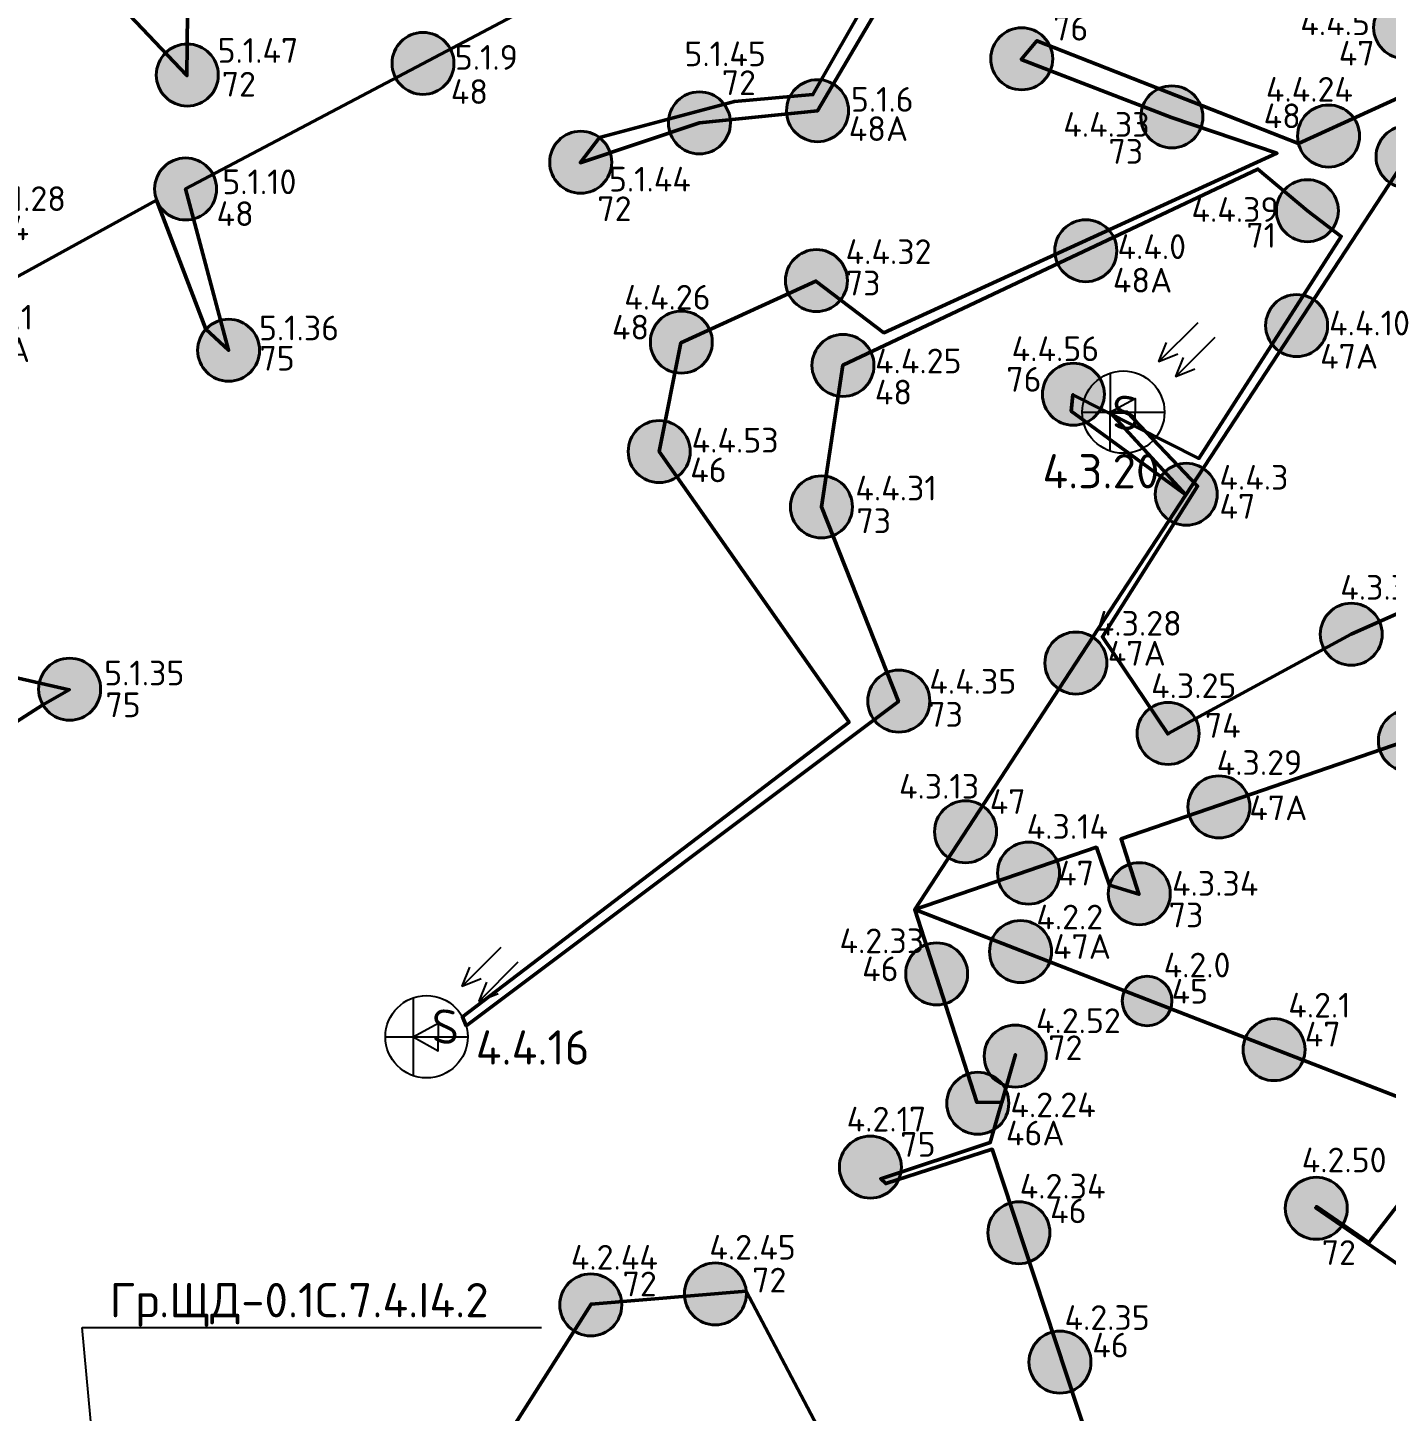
# Model space of a CAD drawing. Header units: millimetres. Extents: x -813692 to 807431, y 0 to 1813163.
# Drawn here: x 51945 to 61852, y 816553 to 826641 of the extents above; entities that cross this region are included whole.
import ezdxf
from ezdxf import colors
from ezdxf.entities.mleader import LeaderData, LeaderLine
from ezdxf.math import Vec2, Vec3

# ---------------------------------------------------------------- set-up
doc = ezdxf.new("R2010")
doc.units = ezdxf.units.MM
for name, color, linetype, lineweight in [('0_Авт.', 10, 'Continuous', 5), ('_Гр.ЩД-0.1С.7.4.I4.2', 6, 'Continuous', 50), ('_Гр.ЩД-0.1С.7.4.I4.3', 6, 'Continuous', 50), ('_Гр.ЩД-0.1С.7.4.I4.4', 6, 'Continuous', 50), ('_Гр.ЩД-0.1С.7.4.I5.1', 6, 'Continuous', 50), ('A-ANNO-DIMS', 7, 'Continuous', 9), ('АР_монолит', 252, 'Continuous', 50)]:
    doc.layers.add(name, color=color, linetype=linetype, lineweight=lineweight)
for name, color, linetype, lineweight, true_color in [('DLX_LUM 1', 7, 'Continuous', 40, 0x130bf4), ('DLX_LUM 10', 7, 'Continuous', 40, 0x130bf4), ('DLX_LUM 14', 7, 'Continuous', 40, 0x130bf4), ('DLX_LUM 17', 7, 'Continuous', 40, 0x130bf4), ('DLX_LUM 18', 7, 'Continuous', 40, 0x130bf4), ('DLX_LUM 2', 7, 'Continuous', 40, 0x1b0ff0), ('DLX_LUM 25', 7, 'Continuous', 40, 0x130bf4), ('DLX_LUM 3', 7, 'Continuous', 40, 0x130bf4), ('DLX_LUM 5', 7, 'Continuous', 40, 0xfb3904), ('DLX_LUM 6', 7, 'Continuous', 40, 0x130bf4), ('DLX_LUM 7', 7, 'Continuous', 40, 0xf4170b), ('DLX_LUM 8', 7, 'Continuous', 40, 0xfa2205), ('DLX_LUM 9', 7, 'Continuous', 40, 0x130bf4)]:
    doc.layers.add(name, color=color, linetype=linetype, lineweight=lineweight, true_color=true_color)
doc.layers.add('Вставка', color=252, linetype='Continuous')
doc.styles.add('GOST 2.304', font='GOST Common.ttf')
doc.styles.add('ISOCPEUR', font='isocpeur.ttf')
doc.styles.add('TableTextStyle', font='isocpeur.ttf')
doc.linetypes.add('Truba', pattern='A,3e-05,[4,MSH_7,S=1,R=0,X=0,Y=0],-3.022072', length=3.022102)
doc.linetypes.add('Проводка в лотке', pattern='A,7.5,[130,ltypeshp.shx,S=0.5,R=0,X=0,Y=0],1,[130,ltypeshp.shx,S=1,R=90,X=0,Y=-0.5],1,[130,ltypeshp.shx,S=0.5,R=0,X=0,Y=0],7.5', length=17)
doc.dimstyles.new('М-200', dxfattribs={"dimtxt": 400, "dimasz": 160, "dimexe": 200, "dimexo": 400, "dimgap": 50, "dimtad": 1, "dimdec": 0, "dimzin": 0, "dimdsep": 46, "dimtxsty": 'GOST 2.304', "dimblk": 'ARCHTICK', "dimcen": 180, "dimdle": 200, "dimadec": 0, "dimazin": 0, "dimtfac": 1, "dimtdec": 0, "dimtmove": 1, "dimatfit": 0, "dimfxl": 1, "dimtolj": 1, "dimtzin": 0, "dimarcsym": 0})

# ---------------------------------------------------------------- blocks, each defined once
blk = doc.blocks.new('_ArchTick')
at = {"color": 0, "linetype": 'ByBlock', "const_width": 0.15}
blk.add_lwpolyline([(-0.5, -0.5), (0.5, 0.5)], dxfattribs=at)
blk = doc.blocks.new('*D38')
at = {"layer": 'A-ANNO-DIMS', "color": 0, "lineweight": -2, "transparency": 16777216}
blk.add_arc((-165704, -113309), 107894, 270, 326, dxfattribs=at)
at = {"layer": 'Defpoints', "color": 0, "lineweight": 30, "transparency": 16777216}
for p in [(-165704, -113309), (-165704, -113309), (-75741, -173990), (-131171, -215528), (-165704, -221903)]:
    blk.add_point(p, dxfattribs=at)
at = {"layer": 'A-ANNO-DIMS', "color": 0, "lineweight": -2, "transparency": 16777216, "xscale": 160, "yscale": 160, "zscale": 160}
for p, rotation in [((-76255, -173643), 55.99999895826774), ((-165704, -221203), 179.9999981265246)]:
    blk.add_blockref('_ArchTick', p, dxfattribs=dict(at, rotation=rotation))
at = {"layer": 'A-ANNO-DIMS', "color": 0, "transparency": 16777216, "insert": (-114300, -207822), "char_height": 400, "attachment_point": 5, "rotation": 28.5412, "style": 'GOST 2.304'}
blk.add_mtext('\\A1;56,0%%D', dxfattribs=at)
blk = doc.blocks.new('A$C85fa3c5e')
at = {"layer": '0_Авт.', "color": 6, "lineweight": 25, "ltscale": 100}
for points in [[(5.42, 6.5), (2.59, 3.68), (3.15, 5.07)], [(5.42, 6.5), (2.59, 3.68), (3.98, 4.24)], [(6.66, 5.43), (3.83, 2.6), (4.39, 3.99)], [(6.66, 5.43), (3.83, 2.6), (5.22, 3.16)], [(-0.97, 2.84), (-0.98, -2.84)], [(-3, 0), (3, 0)], [(-0.98, 0), (0.85, 1), (0.85, -0.01)], [(-0.98, 0), (0.84, -1.02), (0.85, -0.01)]]:
    blk.add_lwpolyline(points, dxfattribs=at)
blk.add_circle((0, 0), 3, dxfattribs=at)
blk = doc.blocks.new('DIC21')
at = {"lineweight": 0, "ltscale": 100, "style": 'TableTextStyle'}
for tag, p, height in [('47А', (1840, 4847, -497), 180), ('46', (404, 4673, -497), 180), ('45', (2768, 4497, -497), 180), ('47', (3677, 4204, -497), 180), ('72', (1837, 4091, -497), 180), ('47А', (5044, 3678, -497), 180), ('46А', (1651, 3477, -497), 180), ('75', (457, 3373, -497), 180), ('72', (3775, 3076, -497), 180), ('48', (6711, 3031, -497), 180), ('46', (1719, 2885, -497), 180), ('72', (-1555, 2366, -497), 180), ('72', (-545, 2439, -497), 180), ('72', (4854, 2131, -497), 180), ('46', (2045, 1927, -497), 180), ('72', (6127, 1426, -497), 180), ('46А', (2336, 1020, -497), 180), ('72', (5433, 937, -497), 180), ('73', (3499, 905, -497), 180), ('46', (-4055, 803, -497), 180), ('75', (-1464, 741, -497), 180), ('73', (1383, 598, -497), 180), ('46', (-5075, 377, -497), 180), ('46А', (-3052, 283, -497), 180), ('46', (2820, 26, -497), 180), ('71', (-4412, -117, -497), 180), ('46', (-2284, -209, -497), 180), ('74', (4290, -201, -497), 180), ('73', (290, -331, -497), 180), ('72', (-5962, -435, -497), 180), ('46', (-3895, -543, -497), 180), ('46', (-1212, -777, -497), 180), ('S', (1588, -807), 250), ('46', (2858, -882, -497), 180), ('46А', (-344, -1287, -497), 180), ('46', (-3909, -1385, -497), 180), ('72', (-5362, -1580, -497), 180), ('74', (1950, -1518, -497), 180), ('46', (6, -1693, -497), 180), ('75', (-1665, -1719, -497), 180), ('46А', (3188, -1834, -497), 180), ('75', (4441, -2066, -497), 180), ('46', (-3724, -2360, -497), 180), ('46', (1348, -2342, -497), 180), ('74', (-2459, -2455, -497), 180), ('73', (-4646, -2789, -497), 180), ('46А', (2221, -2722, -497), 180), ('46А', (-3564, -3200, -497), 180), ('72', (48, -3422, -497), 180), ('72', (1144, -3488, -497), 180), ('S', (-4908, -3922), 250), ('74', (-2086, -3927, -497), 180), ('72', (729, -4694, -497), 180), ('74', (-1259, -5761, -497), 180)]:
    blk.add_attdef(tag, p, '', height=height, dxfattribs=at)
at = {"layer": '_Гр.ЩД-0.1С.7.4.I4.2', "color": 18, "true_color": 0x000000, "style": 'TableTextStyle'}
for s, p in [('47А', (1961, 4632, -497)), ('46', (569, 4469, -497)), ('45', (2826, 4306, -497)), ('47', (3797, 3993, -497)), ('72', (1927, 3894, -497)), ('46А', (1618, 3272, -497)), ('75', (848, 3189, -497)), ('46', (1940, 2705, -497)), ('72', (3921, 2401, -497)), ('72', (-1177, 2172, -497)), ('72', (-232, 2200, -497)), ('46', (2248, 1726, -497))]:
    blk.add_text(s, height=180, dxfattribs=at).set_placement(p)
blk = doc.blocks.new('DIC23')
at = {"layer": '_Гр.ЩД-0.1С.7.4.I4.4', "color": 18, "true_color": 0x000000, "style": 'TableTextStyle'}
for s, p in [('76', (-3758, -2143, -497)), ('47', (-1675, -2325, -497)), ('48', (-2223, -2782, -497)), ('73', (-3354, -3041, -497)), ('71', (-2348, -3653, -497)), ('73', (-5269, -4001, -497)), ('48А', (-3322, -3980, -497)), ('48', (-6975, -4323, -497)), ('47А', (-1811, -4535, -497)), ('76', (-4099, -4703, -497)), ('48', (-5058, -4796, -497)), ('46', (-6404, -5363, -497)), ('47', (-2545, -5629, -497)), ('73', (-5192, -5734, -497)), ('73', (-4668, -7146, -497))]:
    blk.add_text(s, height=180, dxfattribs=at).set_placement(p)
at = {"layer": '_Гр.ЩД-0.1С.7.4.I4.4', "lineweight": 0, "ltscale": 100, "style": 'TableTextStyle'}
for tag, p, height in [('45', (3130, 6595, -497), 180), ('45', (3311, 6150, -497), 180), ('46', (2067, 5917, -497), 180), ('46', (3031, 5360, -497), 180), ('46', (2029, 4977, -497), 180), ('75', (3791, 4815, -497), 180), ('46', (567, 4645, -497), 180), ('46', (2513, 4618, -497), 180), ('73', (1558, 4325, -497), 180), ('74', (5593, 4268, -497), 180), ('46', (533, 3767, -497), 180), ('46', (2193, 3557, -497), 180), ('74', (5060, 3326, -497), 180), ('46', (-235, 3163, -497), 180), ('46А', (1765, 2620, -497), 180), ('47А', (-1123, 2351, -497), 180), ('74', (-88, 2264, -497), 180), ('73', (-2438, 2056, -497), 180), ('76', (3114, 2101, -497), 180), ('74', (-1028, 1699, -497), 180), ('46', (1340, 1697, -497), 180), ('47', (-2282, 1384, -497), 180), ('45', (-3160, 866, -497), 180), ('47А', (-46, 860, -497), 180), ('47', (3089, 691, -497), 180), ('73', (-2053, 580, -497), 180), ('S', (889, 447), 250), ('73', (443, 80, -497), 180), ('72', (-570, -264, -497), 180), ('47', (149, -581, -497), 180), ('48', (-2448, -617, -497), 180), ('74', (2374, -628, -497), 180), ('74', (3580, -654, -497), 180), ('47', (1384, -749, -497), 180), ('72', (-1212, -923, -497), 180), ('47А', (852, -1301, -497), 180), ('73', (-2986, -1432, -497), 180), ('46', (-453, -1612, -497), 180), ('76', (-3955, -1921, -497), 180), ('46', (-85, -2014, -497), 180), ('47', (-1956, -2104, -497), 180), ('48', (-2206, -2589, -497), 180), ('47', (-1143, -2755, -497), 180), ('73', (-3684, -2845, -497), 180), ('47', (132, -2946, -497), 180), ('71', (-2749, -3465, -497), 180), ('73', (-527, -3703, -497), 180), ('73', (-5271, -3772, -497), 180), ('48А', (-3288, -3736, -497), 180), ('48', (-6886, -4105, -497), 180), ('47А', (-1746, -4292, -497), 180), ('76', (-4060, -4480, -497), 180), ('48', (-5056, -4569, -497), 180), ('46', (-6394, -5147, -497), 180), ('47', (-2545, -5417, -497), 180), ('73', (-5200, -5496, -497), 180), ('73', (-4661, -6905, -497), 180), ('S', (-7968, -9609), 250)]:
    blk.add_attdef(tag, p, '', height=height, dxfattribs=at)
blk = doc.blocks.new('DIC22')
at = {"lineweight": 0, "ltscale": 100, "style": 'TableTextStyle'}
for tag, p, height in [('S', (-245, 2498), 250), ('47', (963, 2453, -497), 180), ('45', (2134, 2511, -497), 180), ('45', (2029, 1960, -497), 180), ('72', (2879, 1720, -497), 180), ('45', (1091, 1610, -497), 180), ('47', (-131, 1506, -497), 180), ('72', (2082, 1236, -497), 180), ('72', (606, 961, -497), 180), ('45', (1606, 736, -497), 180), ('47А', (-661, 587, -497), 180), ('75', (3488, 571, -497), 180), ('73', (-35, 251, -497), 180), ('45', (1395, 237, -497), 180), ('72', (4599, 214, -497), 180), ('45', (1195, -273, -497), 180), ('47А', (902, -842, -497), 180), ('47', (355, -2203, -497), 180), ('76', (8, -2996, -497), 180), ('74', (1271, -3199, -497), 180), ('75', (-3044, -3672, -497), 180), ('47', (-241, -3804, -497), 180), ('72', (-2734, -4486, -497), 180), ('73', (1059, -4550, -497), 180), ('47А', (-795, -5021, -497), 180), ('47', (-3551, -5345, -497), 180), ('72', (-5653, -5755, -497), 180), ('72', (-4315, -5926, -497), 180), ('74', (-413, -6045, -497), 180), ('47', (-1372, -6382, -497), 180), ('S', (-8586, -6628), 250), ('72', (-4895, -7020, -497), 180), ('45', (-2536, -6946, -497), 180), ('45', (-1758, -6974, -497), 180), ('45', (-1384, -7312, -497), 180), ('73', (-6414, -7440, -497), 180), ('47А', (-2897, -7644, -497), 180), ('47А', (-8197, -7701, -497), 180), ('45', (-1005, -7682, -497), 180), ('47', (-4354, -7772, -497), 180), ('74', (-7793, -8157, -497), 180), ('47', (-5890, -8213, -497), 180), ('72', (-2351, -8431, -497), 180), ('47А', (-7315, -8717, -497), 180), ('47', (-9632, -8890, -497), 180), ('47', (-8700, -9183, -497), 180), ('73', (-3035, -9423), 180), ('73', (-7641, -9598, -497), 180), ('74', (-5079, -9867, -497), 180), ('73', (-2643, -10644), 180)]:
    blk.add_attdef(tag, p, '', height=height, dxfattribs=at)
at = {"layer": '_Гр.ЩД-0.1С.7.4.I4.3', "color": 18, "true_color": 0x000000, "style": 'TableTextStyle'}
for s, p in [('47А', (-8109, -7920, -497)), ('74', (-7401, -8446, -497)), ('47', (-8970, -9001, -497)), ('47А', (-7077, -9047, -497)), ('47', (-8471, -9523, -497)), ('73', (-7665, -9828, -497))]:
    blk.add_text(s, height=180, dxfattribs=at).set_placement(p)
blk = doc.blocks.new('DIC24')
at = {"layer": '_Гр.ЩД-0.1С.7.4.I5.1', "color": 18, "true_color": 0x000000, "style": 'TableTextStyle'}
for s, p in [('72', (-1730, -5001, -497)), ('72', (1916, -4990, -497)), ('48', (-60, -5055, -497)), ('48А', (2842, -5325, -497)), ('72', (1009, -5909, -497)), ('48', (-1768, -5945, -497)), ('74', (-3396, -6049, -497)), ('48А', (-3562, -6937, -497)), ('75', (-1455, -6999, -497)), ('75', (-2578, -9526, -497))]:
    blk.add_text(s, height=180, dxfattribs=at).set_placement(p)
at = {"layer": '_Гр.ЩД-0.1С.7.4.I5.1', "lineweight": 0, "ltscale": 100, "style": 'TableTextStyle'}
for tag, p, height in [('73', (-1024, 1817, -497), 180), ('73', (-1406, 469, -497), 180), ('48', (35, 329, -497), 180), ('46', (928, 321, -497), 180), ('76', (-2566, -248, -497), 180), ('48А', (-1671, -547, -497), 180), ('48', (-38, -933, -497), 180), ('74', (2326, -1025, -497), 180), ('73', (-4345, -1344, -497), 180), ('71', (-811, -1293, -497), 180), ('48', (-3328, -1403, -497), 180), ('74', (-1985, -1531, -497), 180), ('48А', (-1504, -2150, -497), 180), ('48', (-5140, -2317, -497), 180), ('75', (897, -2353, -497), 180), ('74', (2302, -2365, -497), 180), ('48', (3261, -2708, -497), 180), ('75', (-4079, -2830, -497), 180), ('74', (-125, -2855, -497), 180), ('S', (-3247, -3089), 250), ('48А', (-6880, -3185, -497), 180), ('48', (3846, -3485, -497), 180), ('75', (-4288, -3625, -497), 180), ('48А', (769, -3624, -497), 180), ('72', (-1729, -3854, -497), 180), ('72', (2451, -3940, -497), 180), ('48', (-8700, -4063, -497), 180), ('48', (-3275, -4223, -497), 180), ('72', (-1760, -4755, -497), 180), ('48', (-31, -4806, -497), 180), ('72', (1644, -4780, -497), 180), ('75', (-6683, -4903, -497), 180), ('48', (-4834, -4939, -497), 180), ('48А', (2857, -5112, -497), 180), ('48', (-1726, -5713, -497), 180), ('72', (1093, -5693, -497), 180), ('74', (-3452, -5836, -497), 180), ('75', (-7059, -6028, -497), 180), ('S', (-6127, -6009), 250), ('48А', (-5791, -6342, -497), 180), ('72', (-4910, -6718, -497), 180), ('48А', (-3522, -6700, -497), 180), ('75', (-1459, -6778, -497), 180), ('S', (-8317, -7506), 250), ('48', (-5144, -7520, -497), 180), ('48', (-6828, -7913, -497), 180), ('47', (-6707, -8371, -497), 180), ('76', (-4348, -8752, -497), 180), ('75', (-2587, -9294, -497), 180), ('76', (-6221, -11622), 180)]:
    blk.add_attdef(tag, p, '', height=height, dxfattribs=at)
blk = doc.blocks.new('_Dot')
at = {"color": 0, "linetype": 'ByBlock', "lineweight": -2}
blk.add_line((-0.5, 0), (-1, 0), dxfattribs=at)
at = {"color": 0, "linetype": 'ByBlock', "const_width": 0.5}
blk.add_lwpolyline([(-0.25, 0, 1), (0.25, 0, 1)], format="xyb", close=True, dxfattribs=at)
blk = doc.blocks.new('A$Cab2378fa')
at = {"lineweight": 25, "true_color": 0xfff5f5}
h = blk.add_hatch(color=7, dxfattribs=at)
h.dxf.hatch_style = 1
h.paths.add_polyline_path([(0, 0), (-142, -170, 0.174923), (3, -222, 0.197808), (162, -157)])
h.paths.add_polyline_path([(-163, 158), (0, 0), (148, 178, 0.175398), (3, 230, 0.209014)])
at = {"lineweight": 25}
h = blk.add_hatch(color=256, dxfattribs=at)
h.paths.add_polyline_path([(162, -157, 0.442338), (148, 178), (0, 0)])
h.paths.add_polyline_path([(-142, -170), (0, 0), (-163, 158, 0.430096)])
blk.add_circle((3, 4), 226)
blk = doc.blocks.new('Оси200')
at = {"layer": 'A-ANNO-DIMS'}
dim = blk.add_angular_dim_2l(base=(-131171, -215527.9), line1=((-165703.8, -113309.3), (-75741.3, -173989.8)), line2=((-165703.8, -113309.3), (-165703.8, -221903.3)), text='56,0%%D', dimstyle='М-200', override={"dimadec": 2, "dimtmove": 2}, dxfattribs=at)
dim.commit()
dim.dimension.update_dxf_attribs({"geometry": '*D38', "text_midpoint": (-114299.5, -207822), "dimtype": 130})
blk = doc.blocks.new('A$C6724712c')
at = {"layer": 'A-ANNO-DIMS', "color": 18, "lineweight": 0, "true_color": 0x000000}
blk.add_blockref('Оси200', (433047.4, 279674.7), dxfattribs=at)

msp = doc.modelspace()

# ---------------------------------------------------------------- block references
at = {"layer": 'Вставка', "linetype": 'Truba', "lineweight": 30, "ltscale": 100}
msp.add_blockref('A$C6724712c', (-266052.4, 717506.5), dxfattribs=at)

# ---------------------------------------------------------------- next in the draw order: linework, layer by layer
at = {"layer": '_Гр.ЩД-0.1С.7.4.I4.2', "ltscale": 100}
for points in [[(62469.1, 817258.7), (61337.3, 818037.7), (61342.4, 818046), (61724, 817784.4), (62405.7, 818663.4), (58413.4, 820211.2), (58864.8, 818806.4), (59047.1, 818804.5), (59147.3, 819154.6), (58963.5, 818512.5), (58165.9, 818249.3), (58202.4, 818213.8), (58978.5, 818464.1), (59907.2, 815650.1), (59479.4, 815581.4), (59499.8, 815555.2), (59887.7, 815616.4), (60749, 815710), (60806.3, 815906.3), (60738.8, 815676.1), (59902.1, 815553.5), (60370.8, 814078.2), (62173.4, 814803.5)], [(58173.4, 815552.5), (57183.4, 817428.9), (56053.1, 817334.7), (55369.3, 816256.4)]]:
    msp.add_lwpolyline(points, dxfattribs=at)
at = {"layer": '_Гр.ЩД-0.1С.7.4.I4.3', "ltscale": 100}
msp.add_lwpolyline([(62459.1, 821598.6), (59917.4, 820727), (60047.8, 820323.2), (59832.8, 820388.1), (59737.7, 820665.3), (58413.4, 820211.2), (59585.4, 822004.8), (60390.2, 823235), (59836.8, 823838), (59961, 823838), (60475.1, 823297.5), (59781.2, 822200.9), (60257.9, 821491.6), (60260.9, 821495.5), (61596.4, 822218.5), (62841.8, 822772.9)], dxfattribs=at)
at = {"layer": '_Гр.ЩД-0.1С.7.4.I4.4', "ltscale": 100}
msp.add_lwpolyline([(62002.7, 825699.2), (60390.2, 823234.4), (59554.5, 823844.5), (59566.9, 823964.3), (60485.5, 823500.3), (61522.7, 825119.2), (61276, 825306.7), (60915.7, 825610.3), (57888.9, 824180.5), (57732.7, 823146.9), (58294.2, 821727.3), (55142.3, 819364.7), (55115.2, 819430.4), (57933.9, 821577.5), (56549.7, 823550.4), (56708.2, 824344.3), (57693.2, 824793), (58187.9, 824417), (61054.6, 825725.4), (60285.3, 825986.6), (59190.3, 826409.9), (59304.5, 826546.1), (61211.1, 825796.8), (62275.3, 826282.5)], dxfattribs=at)
at = {"layer": '_Гр.ЩД-0.1С.7.4.I5.1', "ltscale": 100}
for points in [[(58697.2, 827723.2), (57704.2, 826035.7), (56843, 825947), (55974.4, 825655.8), (56114.3, 825839.9), (57097.8, 826103.3), (57671, 826152.8), (59026.3, 828522.9)], [(52087.2, 827367.4), (53105.9, 826291.7), (53114.3, 827203.6)], [(56358.7, 827189.3), (54824.5, 826376.5), (53096.7, 825464.9), (53410.1, 824289), (53243.6, 824442.3), (52885.2, 825384.5), (51365.9, 824549.5)], [(50598, 822191), (52247.9, 821814.2), (52055.5, 821703.8), (48636.9, 819514.1)]]:
    msp.add_lwpolyline(points, dxfattribs=at)

# ---------------------------------------------------------------- next in the draw order: block references
at = {"layer": '0_Авт.', "color": 3, "linetype": 'Проводка в лотке', "ltscale": 100, "xscale": 100, "yscale": 100, "zscale": 100}
for p in [(59934.5, 823838), (54853.4, 819283.9)]:
    msp.add_blockref('A$C85fa3c5e', p, dxfattribs=at)
at = {"layer": '_Гр.ЩД-0.1С.7.4.I4.2', "color": 3, "lineweight": 0}
ref = msp.add_blockref('DIC21', (57460, 815220), dxfattribs=at)
ref.add_attrib('45', '4.2.0', (60227.8, 819716.8, -497), dxfattribs={"layer": '0', "lineweight": 0, "ltscale": 100, "height": 180, "style": 'TableTextStyle'})
ref.add_attrib('47', '4.2.1', (61136.7, 819424.3, -497), dxfattribs={"layer": '0', "lineweight": 0, "ltscale": 100, "height": 180, "style": 'TableTextStyle'})
ref.add_attrib('47А', '4.2.2', (59299.6, 820067, -497), dxfattribs={"layer": '0', "lineweight": 0, "ltscale": 100, "height": 180, "style": 'TableTextStyle'})
ref.add_attrib('46А', '4.2.24', (59110.7, 818697.4, -497), dxfattribs={"layer": '0', "lineweight": 0, "ltscale": 100, "height": 180, "style": 'TableTextStyle'})
ref.add_attrib('46', '4.2.33', (57864.5, 819893.4, -497), dxfattribs={"layer": '0', "lineweight": 0, "ltscale": 100, "height": 180, "style": 'TableTextStyle'})
ref.add_attrib('46', '4.2.34', (59178.6, 818104.6, -497), dxfattribs={"layer": '0', "lineweight": 0, "ltscale": 100, "height": 180, "style": 'TableTextStyle'})
ref.add_attrib('46', '4.2.35', (59505.1, 817146.8, -497), dxfattribs={"layer": '0', "lineweight": 0, "ltscale": 100, "height": 180, "style": 'TableTextStyle'})
ref.add_attrib('72', '4.2.44', (55905.4, 817586.5, -497), dxfattribs={"layer": '0', "lineweight": 0, "ltscale": 100, "height": 180, "style": 'TableTextStyle'})
ref.add_attrib('72', '4.2.45', (56915.3, 817659.5, -497), dxfattribs={"layer": '0', "lineweight": 0, "ltscale": 100, "height": 180, "style": 'TableTextStyle'})
ref.add_attrib('72', '4.2.50', (61235, 818295.7, -497), dxfattribs={"layer": '0', "lineweight": 0, "ltscale": 100, "height": 180, "style": 'TableTextStyle'})
ref.add_attrib('72', '4.2.52', (59297.1, 819310.9, -497), dxfattribs={"layer": '0', "lineweight": 0, "ltscale": 100, "height": 180, "style": 'TableTextStyle'})
ref.add_attrib('75', '4.2.17', (57916.9, 818593.3, -497), dxfattribs={"layer": '0', "lineweight": 0, "ltscale": 100, "height": 180, "style": 'TableTextStyle'})
at = {"layer": '_Гр.ЩД-0.1С.7.4.I4.3', "lineweight": 0}
ref = msp.add_blockref('DIC22', (67930, 829910), dxfattribs=at)
ref.add_attrib('S', '4.3.20', (59344.2, 823282.3), dxfattribs={"layer": '0', "lineweight": 0, "ltscale": 100, "height": 250, "style": 'TableTextStyle'})
ref.add_attrib('74', '4.3.25', (60136.5, 821753.4, -497), dxfattribs={"layer": '0', "lineweight": 0, "ltscale": 100, "height": 180, "style": 'TableTextStyle'})
ref.add_attrib('47', '4.3.13', (58298.2, 821020.2, -497), dxfattribs={"layer": '0', "lineweight": 0, "ltscale": 100, "height": 180, "style": 'TableTextStyle'})
ref.add_attrib('47', '4.3.14', (59229.5, 820727.1, -497), dxfattribs={"layer": '0', "lineweight": 0, "ltscale": 100, "height": 180, "style": 'TableTextStyle'})
ref.add_attrib('47А', '4.3.28', (59733.1, 822208.5, -497), dxfattribs={"layer": '0', "lineweight": 0, "ltscale": 100, "height": 180, "style": 'TableTextStyle'})
ref.add_attrib('47А', '4.3.29', (60614.8, 821193.1, -497), dxfattribs={"layer": '0', "lineweight": 0, "ltscale": 100, "height": 180, "style": 'TableTextStyle'})
ref.add_attrib('73', '4.3.33', (61515.8, 822470.4, -497), dxfattribs={"layer": '0', "lineweight": 0, "ltscale": 100, "height": 180, "style": 'TableTextStyle'})
ref.add_attrib('73', '4.3.34', (60289.2, 820312.2, -497), dxfattribs={"layer": '0', "lineweight": 0, "ltscale": 100, "height": 180, "style": 'TableTextStyle'})
at = {"layer": '_Гр.ЩД-0.1С.7.4.I4.4', "color": 3, "lineweight": 0}
ref = msp.add_blockref('DIC23', (63180, 828690), dxfattribs=at)
ref.add_attrib('S', '4.4.16', (55212.2, 819081), dxfattribs={"lineweight": 0, "ltscale": 100, "height": 250, "style": 'TableTextStyle'})
ref.add_attrib('48', '4.4.24', (60973.6, 826101.3, -497), dxfattribs={"lineweight": 0, "ltscale": 100, "height": 180, "style": 'TableTextStyle'})
ref.add_attrib('48', '4.4.25', (58123.7, 824121, -497), dxfattribs={"lineweight": 0, "ltscale": 100, "height": 180, "style": 'TableTextStyle'})
ref.add_attrib('48', '4.4.26', (56294.4, 824585.5, -497), dxfattribs={"lineweight": 0, "ltscale": 100, "height": 180, "style": 'TableTextStyle'})
ref.add_attrib('48А', '4.4.0', (59891.7, 824954.2, -497), dxfattribs={"lineweight": 0, "ltscale": 100, "height": 180, "style": 'TableTextStyle'})
ref.add_attrib('47', '4.4.3', (60634.7, 823272.7, -497), dxfattribs={"lineweight": 0, "ltscale": 100, "height": 180, "style": 'TableTextStyle'})
ref.add_attrib('47', '4.4.5', (61224.3, 826586.4, -497), dxfattribs={"lineweight": 0, "ltscale": 100, "height": 180, "style": 'TableTextStyle'})
ref.add_attrib('47А', '4.4.10', (61434.3, 824397.7, -497), dxfattribs={"lineweight": 0, "ltscale": 100, "height": 180, "style": 'TableTextStyle'})
ref.add_attrib('46', '4.4.53', (56786.3, 823543.5, -497), dxfattribs={"lineweight": 0, "ltscale": 100, "height": 180, "style": 'TableTextStyle'})
ref.add_attrib('76', '4.4.56', (59119.7, 824209.9, -497), dxfattribs={"lineweight": 0, "ltscale": 100, "height": 180, "style": 'TableTextStyle'})
ref.add_attrib('73', '4.4.31', (57980.1, 823194.1, -497), dxfattribs={"lineweight": 0, "ltscale": 100, "height": 180, "style": 'TableTextStyle'})
ref.add_attrib('73', '4.4.32', (57908.9, 824918, -497), dxfattribs={"lineweight": 0, "ltscale": 100, "height": 180, "style": 'TableTextStyle'})
ref.add_attrib('73', '4.4.33', (59496, 825845.3, -497), dxfattribs={"lineweight": 0, "ltscale": 100, "height": 180, "style": 'TableTextStyle'})
ref.add_attrib('73', '4.4.35', (58519.3, 821785.3, -497), dxfattribs={"lineweight": 0, "ltscale": 100, "height": 180, "style": 'TableTextStyle'})
ref.add_attrib('71', '4.4.39', (60430.9, 825225.1, -497), dxfattribs={"lineweight": 0, "ltscale": 100, "height": 180, "style": 'TableTextStyle'})
at = {"layer": '_Гр.ЩД-0.1С.7.4.I5.1', "lineweight": 0}
ref = msp.add_blockref('DIC24', (55090, 831140), dxfattribs=at)
ref.add_attrib('74', '5.1.28', (51637.6, 825304.4, -497), dxfattribs={"lineweight": 0, "ltscale": 100, "height": 180, "style": 'TableTextStyle'})
ref.add_attrib('48', '5.1.9', (55059.4, 826334.3, -497), dxfattribs={"lineweight": 0, "ltscale": 100, "height": 180, "style": 'TableTextStyle'})
ref.add_attrib('48', '5.1.10', (53364.1, 825427.1, -497), dxfattribs={"lineweight": 0, "ltscale": 100, "height": 180, "style": 'TableTextStyle'})
ref.add_attrib('48А', '5.1.1', (51568.1, 824440, -497), dxfattribs={"lineweight": 0, "ltscale": 100, "height": 180, "style": 'TableTextStyle'})
ref.add_attrib('48А', '5.1.6', (57947.5, 826028, -497), dxfattribs={"lineweight": 0, "ltscale": 100, "height": 180, "style": 'TableTextStyle'})
ref.add_attrib('72', '5.1.44', (56183.1, 825446.5, -497), dxfattribs={"lineweight": 0, "ltscale": 100, "height": 180, "style": 'TableTextStyle'})
ref.add_attrib('72', '5.1.45', (56734.1, 826360.1, -497), dxfattribs={"lineweight": 0, "ltscale": 100, "height": 180, "style": 'TableTextStyle'})
ref.add_attrib('72', '5.1.47', (53329.6, 826384.9, -497), dxfattribs={"lineweight": 0, "ltscale": 100, "height": 180, "style": 'TableTextStyle'})
ref.add_attrib('75', '5.1.35', (52502.8, 821846.1, -497), dxfattribs={"lineweight": 0, "ltscale": 100, "height": 180, "style": 'TableTextStyle'})
ref.add_attrib('75', '5.1.36', (53631.3, 824361.5, -497), dxfattribs={"lineweight": 0, "ltscale": 100, "height": 180, "style": 'TableTextStyle'})
at = {"layer": 'DLX_LUM 1', "ltscale": 100}
msp.add_blockref('A$Cab2378fa', (60257.9, 821491.6), dxfattribs=at)
at = {"layer": 'DLX_LUM 10', "ltscale": 100}
for p in [(59190.3, 826409.9), (59566.9, 823964.3)]:
    msp.add_blockref('A$Cab2378fa', p, dxfattribs=at)
at = {"layer": 'DLX_LUM 14', "ltscale": 100}
for p in [(53105.9, 826291.7), (56840, 825943.1), (55974.4, 825655.8), (59142.7, 819139.1), (61338.5, 818029.4), (56956.4, 817405.3), (56047.9, 817325.1)]:
    msp.add_blockref('A$Cab2378fa', p, dxfattribs=at)
at = {"layer": 'DLX_LUM 17', "ltscale": 100}
for p in [(60285.3, 825986.6), (57693.2, 824793), (57729.8, 823143), (61593.4, 822214.6), (58294.2, 821727.3), (60047.8, 820323.2)]:
    msp.add_blockref('A$Cab2378fa', p, dxfattribs=at)
at = {"layer": 'DLX_LUM 18', "ltscale": 100}
for p in [(53407.1, 824285.1), (52247.9, 821814.2), (58086.5, 818330)]:
    msp.add_blockref('A$Cab2378fa', p, dxfattribs=at)
at = {"layer": 'DLX_LUM 2', "ltscale": 100}
for p in [(54824.5, 826376.5), (61427.8, 825847), (53093.7, 825461), (56708.2, 824344.3), (57887, 824174.5)]:
    msp.add_blockref('A$Cab2378fa', p, dxfattribs=at)
at = {"layer": 'DLX_LUM 25', "ltscale": 100}
msp.add_blockref('A$Cab2378fa', (61273, 825302.8), dxfattribs=at)
at = {"layer": 'DLX_LUM 3', "ltscale": 100, "xscale": 0.8, "yscale": 0.8, "zscale": 0.8}
msp.add_blockref('A$Cab2378fa', (60105.3, 819541.8), dxfattribs=at)
at = {"layer": 'DLX_LUM 5', "ltscale": 100}
for p in [(57701.2, 826031.8), (59657.4, 825010.8)]:
    msp.add_blockref('A$Cab2378fa', p, dxfattribs=at)
at = {"layer": 'DLX_LUM 6', "ltscale": 100}
for p in [(61982.6, 826637.9), (61999.7, 825695.3), (60390.2, 823235), (62016.9, 821438.6), (58780.7, 820774.7), (59239.9, 820473.4), (61030.3, 819186.2)]:
    msp.add_blockref('A$Cab2378fa', p, dxfattribs=at)
at = {"layer": 'DLX_LUM 7', "ltscale": 100}
for p in [(61195, 824465.1), (59585.4, 822004.8), (60628.4, 820956), (59181.8, 819901.2)]:
    msp.add_blockref('A$Cab2378fa', p, dxfattribs=at)
at = {"layer": 'DLX_LUM 8', "ltscale": 100}
msp.add_blockref('A$Cab2378fa', (58869.8, 818795), dxfattribs=at)
at = {"layer": 'DLX_LUM 9', "ltscale": 100}
for p in [(56546.7, 823546.5), (58570.1, 819738.6), (59169.5, 817851.5), (59469.2, 816907.9)]:
    msp.add_blockref('A$Cab2378fa', p, dxfattribs=at)

# ---------------------------------------------------------------- next in the draw order: texts
at = {"layer": 'Defpoints', "color": 254, "true_color": 0xc2d3e4, "style": 'TableTextStyle'}
msp.add_text('S', height=250, dxfattribs=at).set_placement((59853.2, 823707.8))
at = {"layer": 'Defpoints', "color": 254, "true_color": 0xddbad0, "style": 'TableTextStyle'}
msp.add_text('S', height=250, dxfattribs=at).set_placement((54892.1, 819233.1))

# ---------------------------------------------------------------- next in the draw order: leaders
at = {"layer": '_Гр.ЩД-0.1С.7.4.I4.2'}
ml = msp.add_multileader_mtext('Standard', dxfattribs=at)
ml.set_content('Гр.ЩД-0.1С.7.4.I4.2', color=256, style='ISOCPEUR')
ml.set_leader_properties()
ml.set_arrow_properties(name='DOT')
ml.build(insert=Vec2(0, 0))
ml.multileader.update_dxf_attribs({"has_dogleg": 0, "text_left_attachment_type": 6, "text_right_attachment_type": 6, "arrow_head_size": 100})
ctx = ml.context
ctx.base_point, ctx.char_height, ctx.arrow_head_size, ctx.landing_gap_size, ctx.plane_origin = Vec3(52342.9, 817163.8), 250, 100, 200, Vec3(139643, 947646.6)
ctx.left_attachment, ctx.right_attachment = 6, 6
notes = []
notes.append((ctx, [(0, (1, 1, 0), (52334.9, 817163.8), (1, 0), 8, [(1, [(52510.6, 815304.9)], 0, [])])]))
ctx.mtext.insert, ctx.mtext.flow_direction = Vec3(52542.9, 817488.8), 5
for ctx, leaders in notes:
    for number, flags, end, landing, length, lines in leaders:
        leader = LeaderData()
        leader.index, (leader.has_last_leader_line, leader.has_dogleg_vector, leader.attachment_direction) = number, flags
        leader.last_leader_point, leader.dogleg_vector, leader.dogleg_length = Vec3(end), Vec3(landing), length
        for number, points, colour, breaks in lines:
            line = LeaderLine()
            line.index, line.vertices, line.color, line.breaks = number, Vec3.list(points), colors.encode_raw_color(colour), breaks
            leader.lines.append(line)
        ctx.leaders.append(leader)

doc.saveas('drawing.dxf')
